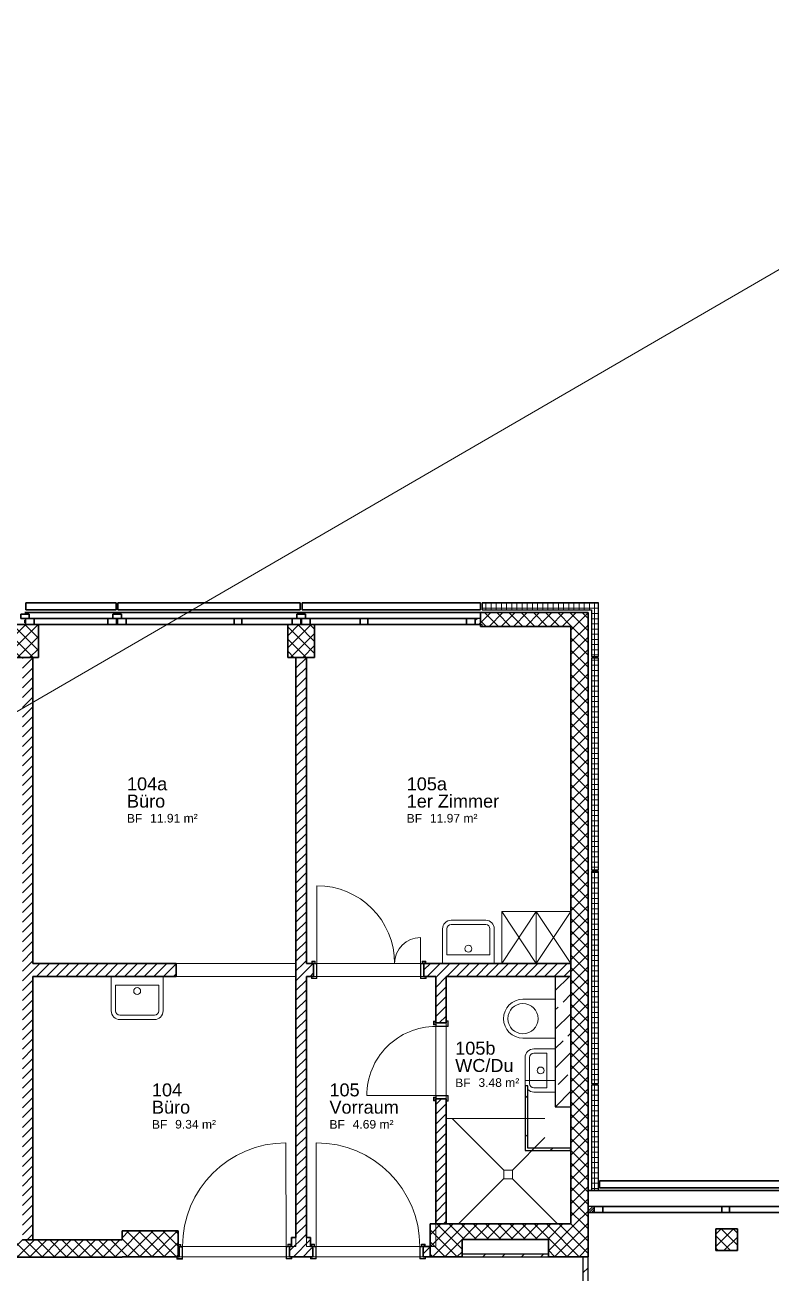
# Model space of a CAD drawing. Header units: centimetres. Extents: x -63 to 12757, y -227 to 7527.
# Drawn here: x 9816 to 10680, y 5164 to 6610 of the extents above; entities that cross this region are included whole.
import ezdxf

# ---------------------------------------------------------------- set-up
doc = ezdxf.new("R2010")
doc.units = ezdxf.units.CM
for name, color, linetype, lineweight in [('A----___H_HATCH', 252, 'Continuous', 9), ('A----___J_MARKEN', 252, 'Continuous', 15), ('A_E--___E_WAENDE', 7, 'Continuous', 35), ('A_E0-___E_DECKEN', 7, 'Continuous', 9), ('A_E2-___E_STUETZEN', 7, 'Continuous', 35), ('A_E5-___E_FENTUER', 252, 'Continuous', 9), ('A_I4-___E_SANITAER', 253, 'Continuous', 9), ('A_M1-___E_TRENNWAENDE', 7, 'Continuous', 25), ('A_R--___E_AUSSTATTUNG', 253, 'Continuous', 9), ('A_Z20___E_RAUM', 255, 'Continuous', 9), ('A_Z21___T_RAUMTEXT', 7, 'Continuous', 15)]:
    doc.layers.add(name, color=color, linetype=linetype, lineweight=lineweight)
doc.styles.add('Arial_1', font='arial.ttf', dxfattribs={"height": 0.2})
doc.styles.add('Arial_2', font='arial.ttf', dxfattribs={"height": 10})
doc.styles.add('Arial_3', font='arial.ttf', dxfattribs={"height": 15})
pattern_1 = [(45, (0, 0), (-7.071068, 7.071068), []), (135, (0, 0), (-7.071068, -7.071068), [])]
pattern_2 = [(45, (0, 0), (-22.45064, 22.45064), []), (45, (22.45, 0), (-22.45064, 22.45064), [15.875, -7.937])]
pattern_3 = [(45, (0, 0), (-5.656854, 5.656854), [])]
pattern_4 = [(45, (0, 0), (-7.071068, 7.071068), []), (45, (2.828, 0), (-7.071068, 7.071068), []), (45, (5.657, 0), (-7.071068, 7.071068), [])]
pattern_5 = [(90, (0, 0), (-6, 4e-16), []), (180, (0, 0), (-7e-16, -6), [])]

# ---------------------------------------------------------------- blocks, each defined once
blk = doc.blocks.new('_Beton Eckig - _Beton Eckig-1858987-033O')
at = {"layer": 'A_E2-___E_STUETZEN'}
h = blk.add_hatch(dxfattribs=at)
h.set_pattern_fill('FP_17', color=256, style=0, pattern_type=2)
h.set_pattern_definition([(45, (-10625.964, -5200.625), (-7.071068, 7.071068), []), (135, (-10625.964, -5200.625), (-7.071068, -7.071068), [])])
h.paths.add_polyline_path([(15.5, -10.5), (15.5, 14.5), (-9.5, 14.5), (-9.5, -10.5)], flags=0)
for p, q in [((15.5, 14.5), (-9.5, 14.5)), ((-9.5, 14.5), (-9.5, -10.5)), ((15.5, -10.5), (15.5, 14.5)), ((-9.5, -10.5), (15.5, -10.5))]:
    blk.add_line(p, q, dxfattribs=at)
blk = doc.blocks.new('_Zargentür 1-flg - 120 x 210-2022510-033O')
at = {"layer": 'A_E5-___E_FENTUER'}
for p, q in [((-60, -4.8), (-60, 115.2)), ((-66, -2.3), (-62, -2.3)), ((-66, -4.8), (-66, -2.3)), ((-65.5, -4.8), (-66, -4.8)), ((-65.5, -2.8), (-65.5, -4.8)), ((-62.5, -2.8), (-65.5, -2.8)), ((-62.5, -5.3), (-62.5, -2.8)), ((-60.5, -5.3), (-62.5, -5.3)), ((-62, -2.3), (-62, -4.8)), ((-62, -4.8), (-60, -4.8)), ((-60.5, -18.8), (-60.5, -5.3)), ((-60, -4.8), (-60, -19.3)), ((60, -4.8), (62, -4.8)), ((60, -19.3), (60, -4.8)), ((60.5, -5.3), (60.5, -18.8)), ((62.5, -5.3), (60.5, -5.3)), ((62, -2.3), (66, -2.3)), ((62, -4.8), (62, -2.3)), ((62.5, -2.8), (62.5, -5.3)), ((65.5, -2.8), (62.5, -2.8)), ((65.5, -4.8), (65.5, -2.8)), ((66, -4.8), (65.5, -4.8)), ((66, -2.3), (66, -4.8)), ((-66.5, -16.8), (-66, -16.8)), ((-66.5, -19.3), (-66.5, -16.8)), ((-60, -19.3), (-66.5, -19.3)), ((-66, -16.8), (-66, -18.8)), ((-66, -18.8), (-60.5, -18.8)), ((66.5, -19.3), (60, -19.3)), ((60.5, -18.8), (66, -18.8)), ((66, -16.8), (66.5, -16.8)), ((66, -18.8), (66, -16.8)), ((66.5, -16.8), (66.5, -19.3))]:
    blk.add_line(p, q, dxfattribs=at)
blk.add_arc((-60, -4.8), 120, 360, 90, dxfattribs=at)
blk = doc.blocks.new('_Zargentür 1-flg - 120 x 210-V19-033O')
at = {"layer": 'A_E5-___E_FENTUER'}
for p, q in [((-60, 19.3), (-66.5, 19.3)), ((-66.5, 19.3), (-66.5, 16.8)), ((-66.5, 16.8), (-66, 16.8)), ((-66, 16.8), (-66, 18.8)), ((-66, 18.8), (-60.5, 18.8)), ((-60.5, 18.8), (-60.5, 5.3)), ((-60, 4.8), (-60, 19.3)), ((60, 19.3), (60, 4.8)), ((66.5, 19.3), (60, 19.3)), ((60.5, 5.3), (60.5, 18.8)), ((60.5, 18.8), (66, 18.8)), ((66, 18.8), (66, 16.8)), ((66.5, 16.8), (66.5, 19.3)), ((-65.5, 4.8), (-66, 4.8)), ((-66, 4.8), (-66, 2.3)), ((-66, 2.3), (-62, 2.3)), ((-65.5, 2.8), (-65.5, 4.8)), ((-62.5, 2.8), (-65.5, 2.8)), ((-60.5, 5.3), (-62.5, 5.3)), ((-62.5, 5.3), (-62.5, 2.8)), ((-62, 2.3), (-62, 4.8)), ((-62, 4.8), (-60, 4.8)), ((-60, 4.8), (-60, -115.2)), ((60, 4.8), (62, 4.8)), ((62.5, 5.3), (60.5, 5.3)), ((62, 4.8), (62, 2.3)), ((62, 2.3), (65, 2.3)), ((62.5, 2.8), (62.5, 5.3)), ((65, 2.8), (62.5, 2.8))]:
    blk.add_line(p, q, dxfattribs=at)
blk.add_arc((-60, 4.8), 120, 270, 0, dxfattribs=at)
blk = doc.blocks.new('_Zargentür 2-flg - Ungleich - 120 x 210-1939912-033O')
at = {"layer": 'A_E5-___E_FENTUER'}
for p, q in [((-90, -0.1), (-90, 89.9)), ((30, -0.1), (30, 29.9)), ((-96, 2.4), (-92, 2.4)), ((-96, -0.1), (-96, 2.4)), ((-95.5, 1.9), (-95.5, -0.1)), ((-92.5, 1.9), (-95.5, 1.9)), ((-92.5, -0.6), (-92.5, 1.9)), ((-92, 2.4), (-92, -0.1)), ((32, 2.4), (36, 2.4)), ((32, -0.1), (32, 2.4)), ((32.5, 1.9), (32.5, -0.6)), ((35.5, 1.9), (32.5, 1.9)), ((35.5, -0.1), (35.5, 1.9)), ((36, 2.4), (36, -0.1)), ((-95.5, -0.1), (-96, -0.1)), ((-90.5, -0.6), (-92.5, -0.6)), ((-92, -0.1), (-90, -0.1)), ((-90.5, -17.1), (-90.5, -0.6)), ((-90, -0.1), (-90, -17.6)), ((30, -0.1), (32, -0.1)), ((30, -17.6), (30, -0.1)), ((30.5, -0.6), (30.5, -17.1)), ((32.5, -0.6), (30.5, -0.6)), ((36, -0.1), (35.5, -0.1)), ((-96.5, -15.1), (-96, -15.1)), ((-96.5, -17.6), (-96.5, -15.1)), ((-90, -17.6), (-96.5, -17.6)), ((-96, -15.1), (-96, -17.1)), ((-96, -17.1), (-90.5, -17.1)), ((36.5, -17.6), (30, -17.6)), ((30.5, -17.1), (36, -17.1)), ((36, -15.1), (36.5, -15.1)), ((36, -17.1), (36, -15.1)), ((36.5, -15.1), (36.5, -17.6))]:
    blk.add_line(p, q, dxfattribs=at)
for centre, radius, start, end in [((-90, -0.1), 90, 360, 90), ((30, -0.1), 30, 90, 180)]:
    blk.add_arc(centre, radius, start, end, dxfattribs=at)
blk = doc.blocks.new('_Zargentür 1-flg - 80 x 210-V13-033O')
at = {"layer": 'A_E5-___E_FENTUER'}
for p, q in [((-40, -4.8), (-40, 75.2)), ((-46, -2.3), (-42, -2.3)), ((-46, -4.8), (-46, -2.3)), ((-45.5, -4.8), (-46, -4.8)), ((-45.5, -2.8), (-45.5, -4.8)), ((-42.5, -2.8), (-45.5, -2.8)), ((-42.5, -5.3), (-42.5, -2.8)), ((-40.5, -5.3), (-42.5, -5.3)), ((-42, -2.3), (-42, -4.8)), ((-42, -4.8), (-40, -4.8)), ((-40.5, -18.8), (-40.5, -5.3)), ((-40, -4.8), (-40, -19.3)), ((40, -4.8), (42, -4.8)), ((40, -19.3), (40, -4.8)), ((40.5, -5.3), (40.5, -18.8)), ((42.5, -5.3), (40.5, -5.3)), ((42, -2.3), (46, -2.3)), ((42, -4.8), (42, -2.3)), ((42.5, -2.8), (42.5, -5.3)), ((45.5, -2.8), (42.5, -2.8)), ((45.5, -4.8), (45.5, -2.8)), ((46, -4.8), (45.5, -4.8)), ((46, -2.3), (46, -4.8)), ((-46.5, -16.8), (-46, -16.8)), ((-46.5, -19.3), (-46.5, -16.8)), ((-40, -19.3), (-46.5, -19.3)), ((-46, -16.8), (-46, -18.8)), ((-46, -18.8), (-40.5, -18.8)), ((46.5, -19.3), (40, -19.3)), ((40.5, -18.8), (46, -18.8)), ((46, -16.8), (46.5, -16.8)), ((46, -18.8), (46, -16.8)), ((46.5, -16.8), (46.5, -19.3))]:
    blk.add_line(p, q, dxfattribs=at)
blk.add_arc((-40, -4.8), 80, 360, 90, dxfattribs=at)
blk = doc.blocks.new('_WC - ohne Spülkasten-1642862-033O')
at = {"layer": 'A_I4-___E_SANITAER'}
for p, q in [((-9.9, 46.5), (-9.9, 9)), ((35.1, 9), (35.1, 46.5)), ((-9.9, 9), (35.1, 9))]:
    blk.add_line(p, q, dxfattribs=at)
for radius, start, end in [(22.5, 360, 180), (17.5, 90, 270), (17.5, 90, 270), (17.5, 270, 90), (17.5, 270, 90)]:
    blk.add_arc((12.6, 46.5), radius, start, end, dxfattribs=at)
blk = doc.blocks.new('_Waschbecken - 500 x 350-746805-033O')
at = {"layer": 'A_I4-___E_SANITAER'}
for p, q in [((27.6, 44), (-2.4, 44)), ((-12.4, 34), (-12.4, 9)), ((-7.4, 19), (-7.4, 34)), ((-7.4, 19), (-7.4, 34)), ((-2.4, 39), (27.6, 39)), ((-2.4, 39), (27.6, 39)), ((32.6, 34), (32.6, 19)), ((32.6, 34), (32.6, 19)), ((37.6, 9), (37.6, 34)), ((32.6, 19), (-7.4, 19)), ((32.6, 19), (-7.4, 19)), ((-12.4, 9), (37.6, 9))]:
    blk.add_line(p, q, dxfattribs=at)
blk.add_circle((12.6, 26), 4, dxfattribs=at)
for centre, radius, start, end in [((-2.4, 34), 10, 90, 105.9594), ((-2.4, 34), 10, 90, 105.9594), ((27.6, 34), 10, 360, 90), ((27.6, 34), 10, 360, 90), ((-2.4, 34), 10, 135.4858, 180), ((-2.4, 34), 10, 135.4858, 180), ((-2.4, 34), 5, 90, 180), ((-2.4, 34), 5, 90, 180), ((27.6, 34), 5, 0, 90), ((27.6, 34), 5, 0, 90)]:
    blk.add_arc(centre, radius, start, end, dxfattribs=at)
blk = doc.blocks.new('_Waschbecken - 600 x 500-826911-033O')
at = {"layer": 'A_I4-___E_SANITAER'}
for p, q in [((42.6, -7.5), (-17.4, -7.5)), ((-17.4, -7.5), (-17.4, -47.5)), ((42.6, -47.5), (42.6, -7.5)), ((-12.4, -47.5), (-12.4, -17.5)), ((-12.4, -17.5), (37.6, -17.5)), ((-12.4, -17.5), (37.6, -17.5)), ((-12.4, -47.5), (-12.4, -17.5)), ((37.6, -17.5), (37.6, -47.5)), ((37.6, -17.5), (37.6, -47.5)), ((32.6, -52.5), (-7.4, -52.5)), ((32.6, -52.5), (-7.4, -52.5)), ((-7.4, -57.5), (32.6, -57.5))]:
    blk.add_line(p, q, dxfattribs=at)
blk.add_circle((12.6, -24.5), 4, dxfattribs=at)
for centre, radius, start, end in [((-7.4, -47.5), 10, 180, 270), ((-7.4, -47.5), 10, 180, 270), ((-7.4, -47.5), 5, 180, 270), ((-7.4, -47.5), 5, 180, 270), ((32.6, -47.5), 10, 270, 0), ((32.6, -47.5), 5, 270, 0), ((32.6, -47.5), 5, 270, 360), ((32.6, -47.5), 10, 270, 0)]:
    blk.add_arc(centre, radius, start, end, dxfattribs=at)
blk = doc.blocks.new('_Waschbecken - 600 x 500-V17-033O')
at = {"layer": 'A_I4-___E_SANITAER'}
for p, q in [((-17.4, 47.5), (-17.4, 7.5)), ((-12.4, 17.5), (-12.4, 47.5)), ((-12.4, 17.5), (-12.4, 47.5)), ((32.6, 57.5), (-7.4, 57.5)), ((-7.4, 52.5), (32.6, 52.5)), ((-7.4, 52.5), (32.6, 52.5)), ((37.6, 47.5), (37.6, 17.5)), ((37.6, 47.5), (37.6, 17.5)), ((42.6, 7.5), (42.6, 47.5)), ((37.6, 17.5), (-12.4, 17.5)), ((37.6, 17.5), (-12.4, 17.5)), ((-17.4, 7.5), (42.6, 7.5))]:
    blk.add_line(p, q, dxfattribs=at)
blk.add_circle((12.6, 24.5), 4, dxfattribs=at)
for centre, radius, start, end in [((-7.4, 47.5), 10, 90, 180), ((-7.4, 47.5), 10, 90, 180), ((-7.4, 47.5), 5, 90, 180), ((-7.4, 47.5), 5, 90, 180), ((32.6, 47.5), 10, 360, 90), ((32.6, 47.5), 10, 360, 90), ((32.6, 47.5), 5, 0, 90), ((32.6, 47.5), 5, 0, 90)]:
    blk.add_arc(centre, radius, start, end, dxfattribs=at)
blk = doc.blocks.new('_Flügel 2-flg - Unterlicht - Rahmen 10cm-1376601-033O')
at = {"layer": 'A_E--___E_WAENDE'}
for p, q in [((-102.5, 3.5), (-112.5, 3.5)), ((-112.5, 3.5), (-112.5, -3.5)), ((-102.5, -3.5), (-102.5, 3.5)), ((-102.5, 3.5), (35.5, 3.5)), ((-102.5, 3.5), (-52.5, 3.5)), ((-102.5, 3.5), (-102.5, -3.5)), ((-102.5, -3.5), (-102.5, 3.5)), ((-43.5, 3.5), (102.5, 3.5)), ((44.5, 3.5), (35.5, 3.5)), ((35.5, 3.5), (35.5, -3.5)), ((35.5, 3.5), (35.5, -3.5)), ((44.5, -3.5), (44.5, 3.5)), ((44.5, 3.5), (102.5, 3.5)), ((44.5, 3.5), (44.5, -3.5)), ((112.5, 3.5), (102.5, 3.5)), ((102.5, 3.5), (102.5, -3.5)), ((102.5, 3.5), (102.5, -3.5)), ((102.5, 3.5), (102.5, -3.5)), ((112.5, -3.5), (112.5, 3.5)), ((-112.5, -3.5), (-102.5, -3.5)), ((35.5, -3.5), (-102.5, -3.5)), ((-52.5, -3.5), (-102.5, -3.5)), ((102.5, -3.5), (-43.5, -3.5)), ((35.5, -3.5), (44.5, -3.5)), ((102.5, -3.5), (44.5, -3.5)), ((102.5, -3.5), (112.5, -3.5))]:
    blk.add_line(p, q, dxfattribs=at)
blk = doc.blocks.new('System Elemente - Verglasung-1333656-033O')
at = {"layer": 'A_E--___E_WAENDE'}
for p, q in [((0.3, 1.5), (-0.2, 1.5)), ((-0.2, 1.5), (-0.2, -1.5)), ((0.3, -1.5), (0.3, 1.5)), ((-0.2, -1.5), (0.3, -1.5))]:
    blk.add_line(p, q, dxfattribs=at)
blk = doc.blocks.new('_Flügel 1-flg - Unterlicht - Rahmen 10cm-1342790-033O')
at = {"layer": 'A_E--___E_WAENDE'}
for p, q in [((-42.85, 3.5), (-52.85, 3.5)), ((-52.85, 3.5), (-52.85, -3.5)), ((-42.85, -3.5), (-42.85, 3.5)), ((-42.85, 3.5), (42.85, 3.5)), ((-42.85, 3.5), (42.85, 3.5)), ((-42.85, 3.5), (-42.85, -3.5)), ((-42.85, 3.5), (-42.85, -3.5)), ((52.85, 3.5), (42.85, 3.5)), ((42.85, 3.5), (42.85, -3.5)), ((42.85, 3.5), (42.85, -3.5)), ((42.85, 3.5), (42.85, -3.5)), ((52.85, -3.5), (52.85, 3.5)), ((-52.85, -3.5), (-42.85, -3.5)), ((42.85, -3.5), (-42.85, -3.5)), ((42.85, -3.5), (-42.85, -3.5)), ((42.85, -3.5), (52.85, -3.5))]:
    blk.add_line(p, q, dxfattribs=at)
blk = doc.blocks.new('_Flügel 2-flg - Unterlicht - Rahmen 10cm-1342785-033O')
at = {"layer": 'A_E--___E_WAENDE'}
for p, q in [((-96.15, 3.5), (-106.15, 3.5)), ((-106.15, 3.5), (-106.15, -3.5)), ((-96.15, -3.5), (-96.15, 3.5)), ((-96.15, 3.5), (29.15, 3.5)), ((-96.15, 3.5), (-46.15, 3.5)), ((-96.15, 3.5), (-96.15, -3.5)), ((-96.15, -3.5), (-96.15, 3.5)), ((-37.15, 3.5), (96.15, 3.5)), ((38.15, 3.5), (29.15, 3.5)), ((29.15, 3.5), (29.15, -3.5)), ((29.15, 3.5), (29.15, -3.5)), ((38.15, -3.5), (38.15, 3.5)), ((38.15, 3.5), (96.15, 3.5)), ((38.15, 3.5), (38.15, -3.5)), ((106.15, 3.5), (96.15, 3.5)), ((96.15, 3.5), (96.15, -3.5)), ((96.15, 3.5), (96.15, -3.5)), ((96.15, 3.5), (96.15, -3.5)), ((106.15, -3.5), (106.15, 3.5)), ((-106.15, -3.5), (-96.15, -3.5)), ((29.15, -3.5), (-96.15, -3.5)), ((-46.15, -3.5), (-96.15, -3.5)), ((96.15, -3.5), (-37.15, -3.5)), ((29.15, -3.5), (38.15, -3.5)), ((96.15, -3.5), (38.15, -3.5)), ((96.15, -3.5), (106.15, -3.5))]:
    blk.add_line(p, q, dxfattribs=at)
blk = doc.blocks.new('_Flügel 2-flg - Unterlicht - Rahmen 10cm-1342788-033O')
at = {"layer": 'A_E--___E_WAENDE'}
for p, q in [((-90.65, 3.5), (-100.65, 3.5)), ((-100.65, 3.5), (-100.65, -3.5)), ((-90.65, -3.5), (-90.65, 3.5)), ((-90.65, 3.5), (-90.65, -3.5)), ((-90.65, -3.5), (-90.65, 3.5)), ((-90.65, 3.5), (23.65, 3.5)), ((-90.65, 3.5), (-40.65, 3.5)), ((-31.65, 3.5), (90.65, 3.5)), ((32.65, 3.5), (23.65, 3.5)), ((23.65, 3.5), (23.65, -3.5)), ((23.65, 3.5), (23.65, -3.5)), ((32.65, -3.5), (32.65, 3.5)), ((32.65, 3.5), (32.65, -3.5)), ((32.65, 3.5), (90.65, 3.5)), ((100.65, 3.5), (90.65, 3.5)), ((90.65, 3.5), (90.65, -3.5)), ((90.65, 3.5), (90.65, -3.5)), ((90.65, 3.5), (90.65, -3.5)), ((100.65, -3.5), (100.65, 3.5)), ((-100.65, -3.5), (-90.65, -3.5)), ((23.65, -3.5), (-90.65, -3.5)), ((-40.65, -3.5), (-90.65, -3.5)), ((90.65, -3.5), (-31.65, -3.5)), ((23.65, -3.5), (32.65, -3.5)), ((90.65, -3.5), (32.65, -3.5)), ((90.65, -3.5), (100.65, -3.5))]:
    blk.add_line(p, q, dxfattribs=at)
blk = doc.blocks.new('Rechteckiger Pfosten - Deckpfosten 5 x 10-1384669-033O')
at = {"layer": 'A_E--___E_WAENDE'}
for p, q in [((-5, -8.5), (-5, -3.5)), ((-5, -3.5), (5, -3.5)), ((5, -8.5), (-5, -8.5)), ((5, -3.5), (5, -8.5))]:
    blk.add_line(p, q, dxfattribs=at)
blk = doc.blocks.new('_Beton Eckig Typ - 38 x 31-V34-033O')
at = {"layer": 'A_E2-___E_STUETZEN'}
h = blk.add_hatch(dxfattribs=at)
h.set_pattern_fill('FP_29', color=256, style=0, pattern_type=2)
h.set_pattern_definition([(45, (-9812.964, -5894.16), (-7.071068, 7.071068), []), (135, (-9812.964, -5894.16), (-7.071068, -7.071068), [])])
h.paths.add_polyline_path([(18.5, -17), (18.5, 21), (-12.5, 21), (-12.5, -17)], flags=0)
for p, q in [((18.5, 21), (-12.5, 21)), ((-12.5, 21), (-12.5, -17)), ((18.5, -17), (18.5, 21)), ((-12.5, -17), (18.5, -17))]:
    blk.add_line(p, q, dxfattribs=at)
blk = doc.blocks.new('_Beton Eckig Typ - 38 x 31-V35-033O')
at = {"layer": 'A_E2-___E_STUETZEN'}
h = blk.add_hatch(dxfattribs=at)
h.set_pattern_fill('FP_30', color=256, style=0, pattern_type=2)
h.set_pattern_definition([(45, (-10132.964, -5894.16), (-7.071068, 7.071068), []), (135, (-10132.964, -5894.16), (-7.071068, -7.071068), [])])
h.paths.add_polyline_path([(18.5, -17), (18.5, 21), (-12.5, 21), (-12.5, -17)], flags=0)
for p, q in [((18.5, 21), (-12.5, 21)), ((-12.5, 21), (-12.5, -17)), ((18.5, -17), (18.5, 21)), ((-12.5, -17), (18.5, -17))]:
    blk.add_line(p, q, dxfattribs=at)
blk = doc.blocks.new('_Schrank - Hochschrank 40 x 60-2068712-033O')
at = {"layer": 'A_R--___E_AUSSTATTUNG'}
for p, q in [((-15.8, -27.7), (-15.8, 32.3)), ((-15.8, 32.3), (24.2, 32.3)), ((-15.8, -27.7), (24.2, 32.3)), ((-15.8, 32.3), (24.2, -27.7)), ((24.2, 32.3), (24.2, -27.7)), ((24.2, -27.7), (-15.8, -27.7))]:
    blk.add_line(p, q, dxfattribs=at)
blk = doc.blocks.new('_Beschriftung Räume - Nummer_ Name_ Fläche-157530-033O')
at = {"layer": 'A_Z21___T_RAUMTEXT', "insert": (-0.364, -0.522), "char_height": 0.2, "width": 0.44093, "attachment_point": 1, "style": 'Arial_1'}
blk.add_mtext('BF', dxfattribs=at)

msp = doc.modelspace()

# ---------------------------------------------------------------- hatches: boundary and pattern name
at = {"layer": 'A----___H_HATCH'}
h = msp.add_hatch(dxfattribs=at)
h.set_pattern_fill('FP_1', color=256, style=0, pattern_type=2)
h.set_pattern_definition(pattern_5)
h.paths.add_polyline_path([(10472.5, 5932.2), (10480.5, 5932.2), (10480.5, 5940.2), (10345.8, 5940.2), (10345.8, 5932.2)], flags=0)
h.paths.add_polyline_path([(9069.3, 5932.2), (9069.3, 5940.2), (8856.8, 5940.2), (8856.8, 5932.2), (9013.4, 5932.2)], flags=0)
h.paths.add_polyline_path([(8854.8, 5932.2), (8854.8, 5940.2), (8643.9, 5940.2), (8643.9, 5932.2), (8791.9, 5932.2)], flags=0)
h.paths.add_polyline_path([(8641.9, 5932.2), (8641.9, 5940.2), (8569.4, 5940.2), (8569.4, 5932.2), (8570.4, 5932.2)], flags=0)
h = msp.add_hatch(dxfattribs=at)
h.set_pattern_fill('FP_2', color=256, style=0, pattern_type=2)
h.set_pattern_definition(pattern_1)
h.paths.add_polyline_path([(10448.5, 5913.1), (10468.5, 5913.1), (10468.5, 5929.1), (10343.8, 5929.1), (10343.8, 5913.1)], flags=0)
h = msp.add_hatch(dxfattribs=at)
h.set_pattern_fill('FP_1', color=256, style=0, pattern_type=2)
h.set_pattern_definition(pattern_5)
h.paths.add_polyline_path([(10480.5, 5259.7), (10480.5, 5381.5), (10472.5, 5381.5), (10472.5, 5259.7)], flags=0)
h.paths.add_polyline_path([(10480.5, 5383.5), (10480.5, 5629.2), (10472.5, 5629.2), (10472.5, 5383.5)], flags=0)
h.paths.add_polyline_path([(10480.5, 5631.2), (10480.5, 5876.2), (10472.5, 5876.2), (10472.5, 5631.2)], flags=0)
h.paths.add_polyline_path([(10480.5, 5878.2), (10480.5, 5932.2), (10472.5, 5932.2), (10472.5, 5878.2)], flags=0)
h = msp.add_hatch(dxfattribs=at)
h.set_pattern_fill('FP_25', color=256, style=0, pattern_type=2)
h.set_pattern_definition(pattern_4)
h.paths.add_polyline_path([(10337.8, 5915.2), (10343.8, 5915.2), (10343.8, 5922.2), (10337.8, 5922.2)], flags=0)
h = msp.add_hatch(dxfattribs=at)
h.set_pattern_fill('FP_2', color=256, style=0, pattern_type=2)
h.set_pattern_definition(pattern_1)
h.paths.add_polyline_path([(10468.5, 5221), (10468.5, 5913.1), (10448.5, 5913.1), (10448.5, 5221)], flags=0)
h = msp.add_hatch(dxfattribs=at)
h.set_pattern_fill('FP_18', color=256, style=0, pattern_type=2)
h.set_pattern_definition(pattern_3)
h.paths.add_polyline_path([(9825, 5202.6), (9825, 5877.2), (9813, 5877.2), (9813, 5202.6)], flags=0)
h = msp.add_hatch(dxfattribs=at)
h.set_pattern_fill('FP_18', color=256, style=0, pattern_type=2)
h.set_pattern_definition(pattern_3)
h.paths.add_polyline_path([(10142, 5205.4), (10142, 5507.7), (10130, 5507.7), (10130, 5205.4)], flags=0)
h.paths.add_polyline_path([(10130, 5522.7), (10142, 5522.7), (10142, 5877.2), (10130, 5877.2), (10130, 5643.2)], flags=0)
h = msp.add_hatch(dxfattribs=at)
h.set_pattern_fill('FP_18', color=256, style=0, pattern_type=2)
h.set_pattern_definition(pattern_3)
h.paths.add_polyline_path([(10430.5, 5507.7), (10448.5, 5507.7), (10448.5, 5522.7), (10278.3, 5522.7), (10278.3, 5507.7), (10397.8, 5507.7)], flags=0)
h.paths.add_polyline_path([(10150.3, 5507.7), (10150.3, 5522.7), (10130, 5522.7), (10130, 5507.7), (10142, 5507.7)], flags=0)
h.paths.add_polyline_path([(9991, 5507.7), (9991, 5522.7), (9825, 5522.7), (9825, 5507.7), (9899.4, 5507.7)], flags=0)
h = msp.add_hatch(dxfattribs=at)
h.set_pattern_fill('FP_18', color=256, style=0, pattern_type=2)
h.set_pattern_definition(pattern_3)
h.paths.add_polyline_path([(10304, 5220.9), (10304, 5365.7), (10292, 5365.7), (10292, 5220.9)], flags=0)
h.paths.add_polyline_path([(10292, 5453.7), (10304, 5453.7), (10304, 5507.7), (10292, 5507.7)], flags=0)
h = msp.add_hatch(dxfattribs=at)
h.set_pattern_fill('FP_15', color=256, style=0, pattern_type=2)
h.set_pattern_definition(pattern_2)
h.paths.add_polyline_path([(10430.5, 5356.7), (10448.5, 5356.7), (10448.5, 5507.7), (10430.5, 5507.7), (10430.5, 5375.8)], flags=0)
h = msp.add_hatch(dxfattribs=at)
h.set_pattern_fill('FP_15', color=256, style=0, pattern_type=2)
h.set_pattern_definition(pattern_2)
h.paths.add_polyline_path([(10398.5, 5305.9), (10398.5, 5380.9), (10395.5, 5380.9), (10395.5, 5305.9)], flags=0)
h = msp.add_hatch(dxfattribs=at)
h.set_pattern_fill('FP_15', color=256, style=0, pattern_type=2)
h.set_pattern_definition(pattern_2)
h.paths.add_polyline_path([(10448.5, 5305.9), (10448.5, 5308.9), (10398.5, 5308.9), (10398.5, 5305.9)], flags=0)
h = msp.add_hatch(dxfattribs=at)
h.set_pattern_fill('FP_25', color=256, style=0, pattern_type=2)
h.set_pattern_definition(pattern_4)
h.paths.add_polyline_path([(10475.5, 5234.2), (10475.5, 5241.2), (10468.5, 5241.2), (10468.5, 5234.2)], flags=0)
h = msp.add_hatch(dxfattribs=at)
h.set_pattern_fill('FP_2', color=256, style=0, pattern_type=2)
h.set_pattern_definition(pattern_1)
h.paths.add_polyline_path([(10285.5, 5182.9), (10322.4, 5182.9), (10322.4, 5220.9), (10285.5, 5220.9), (10285.5, 5194.9)], flags=0)
h = msp.add_hatch(dxfattribs=at)
h.set_pattern_fill('FP_2', color=256, style=0, pattern_type=2)
h.set_pattern_definition(pattern_1)
h.paths.add_polyline_path([(10322.4, 5202.9), (10422.5, 5202.9), (10422.5, 5220.9), (10322.4, 5220.9)], flags=0)
h = msp.add_hatch(dxfattribs=at)
h.set_pattern_fill('FP_2', color=256, style=0, pattern_type=2)
h.set_pattern_definition(pattern_1)
h.paths.add_polyline_path([(10422.5, 5183), (10468.5, 5183), (10468.5, 5221), (10422.5, 5220.9), (10422.5, 5202.9)], flags=0)
h = msp.add_hatch(dxfattribs=at)
h.set_pattern_fill('FP_2', color=256, style=0, pattern_type=2)
h.set_pattern_definition(pattern_1)
h.paths.add_polyline_path([(9928.5, 5182.8), (9993.5, 5182.8), (9993.5, 5212.8), (9928.5, 5212.8), (9928.5, 5202.6)], flags=0)
h = msp.add_hatch(dxfattribs=at)
h.set_pattern_fill('FP_18', color=256, style=0, pattern_type=2)
h.set_pattern_definition(pattern_3)
h.paths.add_polyline_path([(10147, 5182.9), (10147, 5205.4), (10125, 5205.4), (10125, 5182.9)], flags=0)
h = msp.add_hatch(dxfattribs=at)
h.set_pattern_fill('FP_2', color=256, style=0, pattern_type=2)
h.set_pattern_definition(pattern_1)
h.paths.add_polyline_path([(9624, 5182.6), (9928.5, 5182.6), (9928.5, 5202.6), (9624, 5202.6)], flags=0)
h = msp.add_hatch(dxfattribs=at)
h.set_pattern_fill('FP_18', color=256, style=0, pattern_type=2)
h.set_pattern_definition(pattern_3)
h.paths.add_polyline_path([(9993.5, 5182.8), (9994.5, 5182.8), (9994.5, 5194.8), (9993.5, 5194.8)], flags=0)
h.paths.add_polyline_path([(10122.5, 5182.9), (10125, 5182.9), (10125, 5194.9), (10122.5, 5194.9)], flags=0)
h = msp.add_hatch(dxfattribs=at)
h.set_pattern_fill('FP_18', color=256, style=0, pattern_type=2)
h.set_pattern_definition(pattern_3)
h.paths.add_polyline_path([(10285.5, 5182.9), (10285.5, 5194.9), (10277.5, 5194.9), (10277.5, 5182.9)], flags=0)
h.paths.add_polyline_path([(10149.5, 5182.9), (10149.5, 5194.9), (10147, 5194.9), (10147, 5182.9)], flags=0)
h = msp.add_hatch(dxfattribs=at)
h.set_pattern_fill('FP_15', color=256, style=0, pattern_type=2)
h.set_pattern_definition(pattern_2)
h.paths.add_polyline_path([(10322.4, 5182.9), (10422.5, 5182.9), (10422.5, 5185.9), (10322.4, 5185.9)], flags=0)
h = msp.add_hatch(dxfattribs=at)
h.set_pattern_fill('FP_15', color=256, style=0, pattern_type=2)
h.set_pattern_definition(pattern_2)
h.paths.add_polyline_path([(10468.5, 4912.6), (10468.5, 5042.7), (10462.5, 5042.7), (10462.5, 4912.6)], flags=0)
h.paths.add_polyline_path([(10468.5, 5130.7), (10468.5, 5183), (10462.5, 5183), (10462.5, 5130.7)], flags=0)

# ---------------------------------------------------------------- linework, layer by layer
at = {"layer": 'A----___J_MARKEN'}
msp.add_line((246.8, 273.7), (11178.4, 6609.7), dxfattribs=at)
at = {"layer": 'A_E--___E_WAENDE'}
for p, q in [((9816, 5929.2), (9922.7, 5929.2)), ((9817, 5940.2), (9921.7, 5940.2)), ((9817, 5932.2), (9817, 5940.2)), ((9921.7, 5932.2), (9817, 5932.2)), ((9921.7, 5940.2), (9921.7, 5932.2)), ((9922.7, 5929.2), (9922.7, 5927.2)), ((9922.7, 5929.2), (10136, 5929.2)), ((9922.7, 5929.2), (9922.7, 5927.2)), ((9923.7, 5940.2), (10135, 5940.2)), ((9923.7, 5932.2), (9923.7, 5940.2)), ((10135, 5932.2), (9923.7, 5932.2)), ((10135, 5940.2), (10135, 5932.2)), ((10136, 5929.2), (10136, 5927.2)), ((10136, 5929.2), (10343.8, 5929.2)), ((10136, 5929.2), (10136, 5927.2)), ((10137, 5940.2), (10343.8, 5940.2)), ((10137, 5932.2), (10137, 5940.2)), ((10343.8, 5932.2), (10137, 5932.2)), ((10343.8, 5940.2), (10343.8, 5932.2)), ((10343.8, 5929.2), (10343.8, 5915.2)), ((10468.5, 5929.1), (10343.8, 5929.1)), ((10343.8, 5929.1), (10343.8, 5913.1)), ((10468.5, 5913.1), (10468.5, 5929.1)), ((9922.7, 5915.2), (9816, 5915.2)), ((9922.7, 5922.2), (9922.7, 5915.2)), ((9922.7, 5922.2), (9922.7, 5915.2)), ((10136, 5915.2), (9922.7, 5915.2)), ((10136, 5922.2), (10136, 5915.2)), ((10136, 5922.2), (10136, 5915.2)), ((10343.8, 5915.2), (10136, 5915.2)), ((10343.8, 5913.1), (10448.5, 5913.1)), ((10448.5, 5913.1), (10448.5, 5522.7)), ((10468.5, 5221), (10468.5, 5913.1)), ((9825, 5877.2), (9813, 5877.2)), ((9825, 5522.7), (9825, 5877.2)), ((10130, 5877.2), (10130, 5522.7)), ((10142, 5877.2), (10130, 5877.2)), ((10142, 5522.7), (10142, 5877.2)), ((9991, 5522.7), (9825, 5522.7)), ((9991, 5507.7), (9991, 5522.7)), ((10130, 5522.7), (10130, 5507.7)), ((10150.3, 5522.7), (10142, 5522.7)), ((10150.3, 5507.7), (10150.3, 5522.7)), ((10448.5, 5522.7), (10278.3, 5522.7)), ((10278.3, 5522.7), (10278.3, 5507.7)), ((10448.5, 5507.7), (10448.5, 5522.7)), ((9825, 5202.6), (9825, 5507.7)), ((9825, 5507.7), (9991, 5507.7)), ((10130, 5507.7), (10130, 5205.4)), ((10142, 5205.4), (10142, 5507.7)), ((10142, 5507.7), (10150.3, 5507.7)), ((10278.3, 5507.7), (10292, 5507.7)), ((10292, 5507.7), (10292, 5453.7)), ((10304, 5507.7), (10430.5, 5507.7)), ((10304, 5453.7), (10304, 5507.7)), ((10448.5, 5507.7), (10430.5, 5507.7)), ((10448.5, 5507.7), (10448.5, 5308.9)), ((10292, 5453.7), (10304, 5453.7)), ((10304, 5365.7), (10292, 5365.7)), ((10292, 5365.7), (10292, 5220.9)), ((10304, 5220.9), (10304, 5365.7)), ((10448.5, 5305.9), (10448.5, 5308.9)), ((10448.5, 5305.9), (10448.5, 5221)), ((10481.5, 5270.7), (10699.5, 5270.7)), ((10481.5, 5262.7), (10481.5, 5270.7)), ((10699.5, 5262.7), (10481.5, 5262.7)), ((10468.5, 5259.7), (10919.5, 5259.7)), ((10468.5, 5259.7), (10468.5, 5234.7)), ((10292, 5220.9), (10285.5, 5220.9)), ((10285.5, 5220.9), (10285.5, 5194.9)), ((10292, 5220.9), (10304, 5220.9)), ((10322.4, 5220.9), (10304, 5220.9)), ((10422.5, 5220.9), (10322.4, 5220.9)), ((10448.5, 5221), (10422.5, 5221)), ((10422.5, 5221), (10422.5, 5220.9)), ((10468.5, 5183), (10468.5, 5221)), ((9993.5, 5212.8), (9928.5, 5212.8)), ((9928.5, 5212.8), (9928.5, 5202.6)), ((9993.5, 5194.8), (9993.5, 5212.8)), ((10130, 5205.4), (10125, 5205.4)), ((10125, 5205.4), (10125, 5194.9)), ((10147, 5205.4), (10142, 5205.4)), ((10147, 5194.9), (10147, 5205.4)), ((9813, 5202.6), (9825, 5202.6)), ((9928.5, 5202.6), (9825, 5202.6)), ((9994.5, 5194.8), (9993.5, 5194.8)), ((9993.5, 5194.8), (9993.5, 5182.8)), ((9993.5, 5182.8), (9993.5, 5194.8)), ((9994.5, 5182.8), (9994.5, 5194.8)), ((10125, 5194.9), (10122.5, 5194.9)), ((10122.5, 5194.9), (10122.5, 5182.9)), ((10149.5, 5194.9), (10147, 5194.9)), ((10149.5, 5182.9), (10149.5, 5194.9)), ((10285.5, 5194.9), (10277.5, 5194.9)), ((10277.5, 5194.9), (10277.5, 5182.9)), ((10285.5, 5194.9), (10285.5, 5182.9)), ((10285.5, 5182.9), (10285.5, 5194.9)), ((10322.4, 5202.9), (10422.5, 5202.9)), ((10322.4, 5182.9), (10322.4, 5202.9)), ((10422.5, 5202.9), (10422.5, 5183)), ((9624, 5182.6), (9928.5, 5182.6)), ((9928.5, 5182.6), (9928.5, 5182.8)), ((9928.5, 5182.8), (9993.5, 5182.8)), ((9993.5, 5182.8), (9994.5, 5182.8)), ((10122.5, 5182.9), (10125, 5182.9)), ((10125, 5182.9), (10147, 5182.9)), ((10147, 5182.9), (10149.5, 5182.9)), ((10277.5, 5182.9), (10285.5, 5182.9)), ((10285.5, 5182.9), (10322.4, 5182.9)), ((10422.5, 5183), (10462.5, 5183)), ((10468.5, 5183), (10462.5, 5183))]:
    msp.add_line(p, q, dxfattribs=at)
at = {"layer": 'A_E0-___E_DECKEN'}
for p, q in [((10468.5, 5929.1), (10343.8, 5929.1)), ((10468.5, 5259.7), (10468.5, 5929.1)), ((10944.5, 5259.7), (10468.5, 5259.7))]:
    msp.add_line(p, q, dxfattribs=at)
at = {"layer": 'A_I4-___E_SANITAER'}
for p, q in [((10304, 5343.2), (10418.5, 5343.2)), ((10310.8, 5343.2), (10370.8, 5283.2)), ((10380.8, 5283.3), (10418.5, 5321.1)), ((10370.8, 5283.2), (10380.8, 5283.2)), ((10370.8, 5273.2), (10370.8, 5283.2)), ((10380.8, 5283.3), (10380.8, 5273.2)), ((10318, 5220.6), (10370.6, 5273.2)), ((10380.8, 5273.2), (10370.6, 5273.2)), ((10380.8, 5273.2), (10433.3, 5220.6))]:
    msp.add_line(p, q, dxfattribs=at)
at = {"layer": 'A_M1-___E_TRENNWAENDE'}
for p, q in [((10480.5, 5940.2), (10345.8, 5940.2)), ((10345.8, 5940.2), (10345.8, 5932.2)), ((10345.8, 5932.2), (10472.5, 5932.2)), ((10472.5, 5932.2), (10472.5, 5878.2)), ((10480.5, 5932.2), (10480.5, 5940.2)), ((10480.5, 5878.2), (10480.5, 5932.2)), ((10343.8, 5922.2), (10337.8, 5922.2)), ((10337.8, 5922.2), (10337.8, 5915.2)), ((10337.8, 5915.2), (10343.8, 5915.2)), ((10343.8, 5915.2), (10343.8, 5922.2)), ((10472.5, 5878.2), (10480.5, 5878.2)), ((10472.5, 5876.2), (10472.5, 5631.2)), ((10480.5, 5876.2), (10472.5, 5876.2)), ((10480.5, 5631.2), (10480.5, 5876.2)), ((10472.5, 5631.2), (10480.5, 5631.2)), ((10472.5, 5629.2), (10472.5, 5383.5)), ((10480.5, 5629.2), (10472.5, 5629.2)), ((10480.5, 5383.5), (10480.5, 5629.2)), ((10430.5, 5507.7), (10430.5, 5356.7)), ((10448.5, 5356.7), (10448.5, 5507.7)), ((10395.5, 5380.9), (10395.5, 5305.9)), ((10398.5, 5380.9), (10395.5, 5380.9)), ((10398.5, 5308.9), (10398.5, 5380.9)), ((10472.5, 5383.5), (10480.5, 5383.5)), ((10472.5, 5381.5), (10472.5, 5259.7)), ((10480.5, 5381.5), (10472.5, 5381.5)), ((10480.5, 5259.7), (10480.5, 5381.5)), ((10430.5, 5356.7), (10448.5, 5356.7)), ((10395.5, 5305.9), (10398.5, 5305.9)), ((10448.5, 5308.9), (10398.5, 5308.9)), ((10398.5, 5305.9), (10448.5, 5305.9)), ((10472.5, 5259.7), (10480.5, 5259.7)), ((10475.5, 5241.2), (10468.5, 5241.2)), ((10468.5, 5241.2), (10468.5, 5234.2)), ((10468.5, 5234.2), (10475.5, 5234.2)), ((10475.5, 5234.2), (10475.5, 5241.2)), ((10422.5, 5185.9), (10322.4, 5185.9)), ((10322.4, 5185.9), (10322.4, 5182.9)), ((10322.4, 5182.9), (10422.5, 5182.9)), ((10422.5, 5182.9), (10422.5, 5185.9)), ((10462.5, 5183), (10462.5, 5130.7)), ((10468.5, 5130.7), (10468.5, 5183))]:
    msp.add_line(p, q, dxfattribs=at)
at = {"layer": 'A_Z20___E_RAUM', "flags": 128}
for points in [[(10130, 5522.7), (10130, 5877.2), (10120.5, 5877.2), (10120.5, 5915.2), (9831.5, 5915.2), (9831.5, 5877.2), (9825, 5877.2), (9825, 5522.7)], [(10142, 5877.2), (10142, 5522.7), (10298, 5522.7), (10439.5, 5522.7), (10448.5, 5522.7), (10448.5, 5913.1), (10345.8, 5913.1), (10345.8, 5915.2), (10341.8, 5915.2), (10337.8, 5915.2), (10151.5, 5915.2), (10151.5, 5877.2)], [(9825, 5202.6), (9928.5, 5202.6), (9928.5, 5212.8), (9993.5, 5212.8), (9993.5, 5194.8), (10130, 5194.9), (10130, 5507.7), (9825, 5507.7)], [(10142, 5507.7), (10142, 5204.2), (10142, 5194.9), (10292, 5194.9), (10292, 5507.7)], [(10558.5, 4920.6), (10558.5, 4912.6), (10655.8, 4912.6), (10656, 4909.1), (10793.5, 4911), (10793.5, 4925), (10793.5, 4940.6), (10808.5, 4940.6), (10808.5, 4911.2), (10919, 4912.6), (10919, 5234.1), (10468.5, 5234.1), (10468.5, 5202), (10468.5, 5202), (10468.5, 4920.6)], [(10616.5, 5215.1), (10641.5, 5215.1), (10641.5, 5190.1), (10616.5, 5190.1)]]:
    msp.add_lwpolyline(points, close=True, dxfattribs=at)
for points in [[(10322.4, 5220.9), (10422.5, 5220.9), (10422.5, 5221), (10448.5, 5221), (10448.5, 5234.1), (10448.5, 5237.7), (10448.5, 5305.9), (10395.5, 5305.9), (10395.5, 5386.9), (10430.5, 5386.9), (10430.5, 5507.7), (10304, 5507.7), (10304, 5220.9), (10322.4, 5220.9)], [(10462.5, 4920.8), (10462.5, 5183), (10458.5, 5183), (10422.5, 5183), (10422.5, 5182.9), (10322.4, 5182.9), (10298, 5182.9), (10285.5, 5182.9), (10285.5, 5182.9), (10282.7, 5182.9), (10151.3, 5182.9), (10147, 5182.9), (10147, 5182.9), (10125, 5182.9), (10125, 5182.9), (10120.7, 5182.9), (9993.5, 5182.8), (9993.5, 5182.8), (9928.5, 5182.8), (9928.5, 5182.6), (9819, 5182.6), (9633.1, 5182.6)]]:
    msp.add_lwpolyline(points, dxfattribs=at)

# ---------------------------------------------------------------- block references
at = {"layer": 'A_E--___E_WAENDE', "extrusion": (0, 0, -1), "rotation": 180}
for p in [(-9816, 5918.7), (-9922.7, 5918.7), (-10136, 5918.7)]:
    msp.add_blockref('Rechteckiger Pfosten - Deckpfosten 5 x 10-1384669-033O', p, dxfattribs=at)
at = {"layer": 'A_E--___E_WAENDE'}
for name, p in [('System Elemente - Verglasung-1333656-033O', (9816.2, 5918.7)), ('_Flügel 1-flg - Unterlicht - Rahmen 10cm-1342790-033O', (9869.3, 5918.7)), ('System Elemente - Verglasung-1333656-033O', (9922.9, 5918.7)), ('_Flügel 2-flg - Unterlicht - Rahmen 10cm-1342785-033O', (10029.3, 5918.7)), ('System Elemente - Verglasung-1333656-033O', (10136.2, 5918.7)), ('_Flügel 2-flg - Unterlicht - Rahmen 10cm-1376601-033O', (10588, 5237.7))]:
    msp.add_blockref(name, p, dxfattribs=at)
at = {"layer": 'A_E--___E_WAENDE', "rotation": 180}
msp.add_blockref('_Flügel 2-flg - Unterlicht - Rahmen 10cm-1342788-033O', (10237.1, 5918.7), dxfattribs=at)
at = {"layer": 'A_E2-___E_STUETZEN'}
for name, p in [('_Beton Eckig Typ - 38 x 31-V34-033O', (9813, 5894.2)), ('_Beton Eckig Typ - 38 x 31-V35-033O', (10133, 5894.2)), ('_Beton Eckig - _Beton Eckig-1858987-033O', (10626, 5200.6))]:
    msp.add_blockref(name, p, dxfattribs=at)
at = {"layer": 'A_E5-___E_FENTUER'}
for name, p in [('_Zargentür 2-flg - Ungleich - 120 x 210-1939912-033O', (10244.3, 5522.8)), ('_Zargentür 1-flg - 120 x 210-2022510-033O', (10213.5, 5199.7))]:
    msp.add_blockref(name, p, dxfattribs=at)
for name, p, rotation in [('_Zargentür 1-flg - 80 x 210-V13-033O', (10287.2, 5409.7), 90), ('_Zargentür 1-flg - 120 x 210-V19-033O', (10058.5, 5199.6), 180.0622635796483)]:
    msp.add_blockref(name, p, dxfattribs=dict(at, rotation=rotation))
at = {"layer": 'A_I4-___E_SANITAER'}
for name, p in [('_Waschbecken - 600 x 500-V17-033O', (10317.2, 5515.2)), ('_Waschbecken - 600 x 500-826911-033O', (9933.4, 5515.2))]:
    msp.add_blockref(name, p, dxfattribs=at)
at = {"layer": 'A_I4-___E_SANITAER', "rotation": 90}
for name, p in [('_WC - ohne Spülkasten-1642862-033O', (10439.5, 5446.1)), ('_Waschbecken - 500 x 350-746805-033O', (10439.5, 5386.1))]:
    msp.add_blockref(name, p, dxfattribs=at)
at = {"layer": 'A_R--___E_AUSSTATTUNG'}
for p in [(10384.3, 5550.4), (10424.3, 5550.4)]:
    msp.add_blockref('_Schrank - Hochschrank 40 x 60-2068712-033O', p, dxfattribs=at)
at = {"layer": 'A_Z21___T_RAUMTEXT', "xscale": 49.99999999999998, "yscale": 49.99999999999998, "zscale": 49.99999999999998}
for p in [(9952.3, 5721.8), (10276.5, 5721.8), (10332.7, 5415.5), (9981.3, 5367.3), (10187, 5367.3)]:
    msp.add_blockref('_Beschriftung Räume - Nummer_ Name_ Fläche-157530-033O', p, dxfattribs=at)

# ---------------------------------------------------------------- texts
at = {"layer": 'A_Z21___T_RAUMTEXT', "attachment_point": 1}
for s, insert, char_height, width, style in [('104a', (9934.2, 5738.2), 15, 57.721, 'Arial_3'), ('105a', (10258.3, 5738.2), 15, 57.721, 'Arial_3'), ('Büro', (9934.2, 5718.2), 15, 54.515, 'Arial_3'), ('1er Zimmer', (10258.3, 5718.2), 15, 132.679, 'Arial_3'), ('11.91 m²', (9961, 5695.9), 10, 68.143, 'Arial_2'), ('11.97 m²', (10285.2, 5695.9), 10, 68.143, 'Arial_2'), ('105b', (10314.5, 5432), 15, 57.721, 'Arial_3'), ('WC/Du', (10314.5, 5412), 15, 84.177, 'Arial_3'), ('104', (9963.1, 5383.7), 15, 43.291, 'Arial_3'), ('105', (10168.8, 5383.7), 15, 43.291, 'Arial_3'), ('3.48 m²', (10341.4, 5389.7), 10, 58.523, 'Arial_2'), ('Büro', (9963.1, 5363.7), 15, 54.515, 'Arial_3'), ('Vorraum', (10168.8, 5363.7), 15, 99.409, 'Arial_3'), ('9.34 m²', (9990, 5341.4), 10, 58.523, 'Arial_2'), ('4.69 m²', (10195.7, 5341.4), 10, 58.523, 'Arial_2')]:
    msp.add_mtext(s, dxfattribs=dict(at, insert=insert, char_height=char_height, width=width, style=style))

doc.saveas('drawing.dxf')
